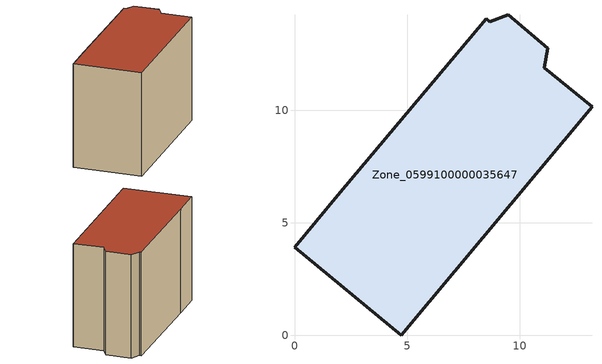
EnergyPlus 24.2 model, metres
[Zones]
Zone_0599100000035647
 floor ground (C_G): 0,3.93 1.92,6.24 8.52,14.08 8.68,13.95 9.49,14.26 11.26,12.75 11.1,11.9 13.22,10.16 4.74,0 z0
 wall outside (C_F): 4.74,0 13.22,10.16 11.1,11.9 11.26,12.75 9.49,14.26 8.68,13.95 8.52,14.08 1.92,6.24 0,3.93 4.74,0 z0:9.49
 roof outside (C_R): 1.92,6.24 0,3.93 4.74,0 13.22,10.16 11.1,11.9 11.26,12.75 9.49,14.26 8.68,13.95 8.52,14.08 z9.49
[BUILDING]
Pand.0599100000035647: North Axis=0; Terrain=City; Loads Convergence Tolerance Value=0.04; Temperature Convergence Tolerance Value=0.4; Solar Distribution=FullExterior; Maximum Number of Warmup Days=25; Minimum Number of Warmup Days=1
[Site:Location]
Rotterdam.The.Hague.AP_ZH_NLD Design_Conditions: Latitude=51.96; Longitude=4.45; Time Zone=1; Elevation=-4.5
[SITE:GROUNDTEMPERATURE:BUILDINGSURFACE]
18, 18, 18, 18, 18, 18, 18, 18, 18, 18, 18, 18
[MATERIAL] Thermal Absorptance=0.9; Solar Absorptance=0.7; Visible Absorptance=0.7
Name | Roughness | Thickness | Conductivity | Density | Specific Heat
G.TI.1946 | MediumSmooth | 0.15 | 1 | 540 | 1210
F.TI.1946 | Rough | 0.3 | 0.857143 | 1920 | 840
R.TI.1946 | MediumRough | 0.2 | 0.1 | 1500 | 1000
[CONSTRUCTION]
C_G: G.TI.1946
C_F: F.TI.1946
C_R: R.TI.1946
[ZONE]
Zone_0599100000035647: Type=1; Multiplier=1; Ceiling Height=Autocalculate; Volume=Autocalculate; Floor Area=autocalculate; Part of Total Floor Area=Yes
[ZONEINFILTRATION:DESIGNFLOWRATE]
Infil_Zone_0599100000035647: Zone or ZoneList or Space or SpaceList=Zone_0599100000035647; Schedule=AlwaysOn; Design Flow Rate Calculation Method=Flow/Area; Flow Rate per Floor Area=0.003; Constant Term Coefficient=1; Temperature Term Coefficient=0; Velocity Term Coefficient=0; Velocity Squared Term Coefficient=0
[HVACTEMPLATE:ZONE:IDEALLOADSAIRSYSTEM]
Zone_0599100000035647: Maximum Heating Supply Air Temperature=50; Minimum Cooling Supply Air Temperature=13; Maximum Heating Supply Air Humidity Ratio=0.0156; Minimum Cooling Supply Air Humidity Ratio=0.0077; Heating Limit=NoLimit; Cooling Limit=NoLimit; Dehumidification Control Type=ConstantSensibleHeatRatio; Cooling Sensible Heat Ratio=0.7; Dehumidification Setpoint=60; Humidification Control Type=None; Humidification Setpoint=30; Outdoor Air Method=None; Outdoor Air Flow Rate per Person=0.00944; Outdoor Air Flow Rate per Zone Floor Area=0; Outdoor Air Flow Rate per Zone=0; Demand Controlled Ventilation Type=None; Outdoor Air Economizer Type=NoEconomizer; Heat Recovery Type=None; Sensible Heat Recovery Effectiveness=0.7; Latent Heat Recovery Effectiveness=0.65
[ZONECONTROL:THERMOSTAT]
ThermostatControl_Zone_0599100000035647: Zone or ZoneList=Zone_0599100000035647; Control Type Schedule=DualSetpointControlType; Control 1=Thermostat_Zone_0599100000035647; Temperature Difference Between Cutout And Setpoint=0
[THERMOSTATSETPOINT:DUALSETPOINT]
Thermostat_Zone_0599100000035647: Heating Setpoint Temperature Schedule=HeatingSetpoint_Zone_0599100000035647; Cooling Setpoint Temperature Schedule=CoolingSetpoint_Zone_0599100000035647
[SCHEDULE:COMPACT]
HeatingSetpoint_Zone_0599100000035647: Through: 12/31, For: AllDays, Until: 24:00, 21
CoolingSetpoint_Zone_0599100000035647: Through: 12/31, For: AllDays, Until: 24:00, 24
DualSetpointControlType: Through: 12/31, For: AllDays, Until: 24:00, 4
AlwaysOn: Through: 12/31, For: AllDays, Until: 24:00, 1
